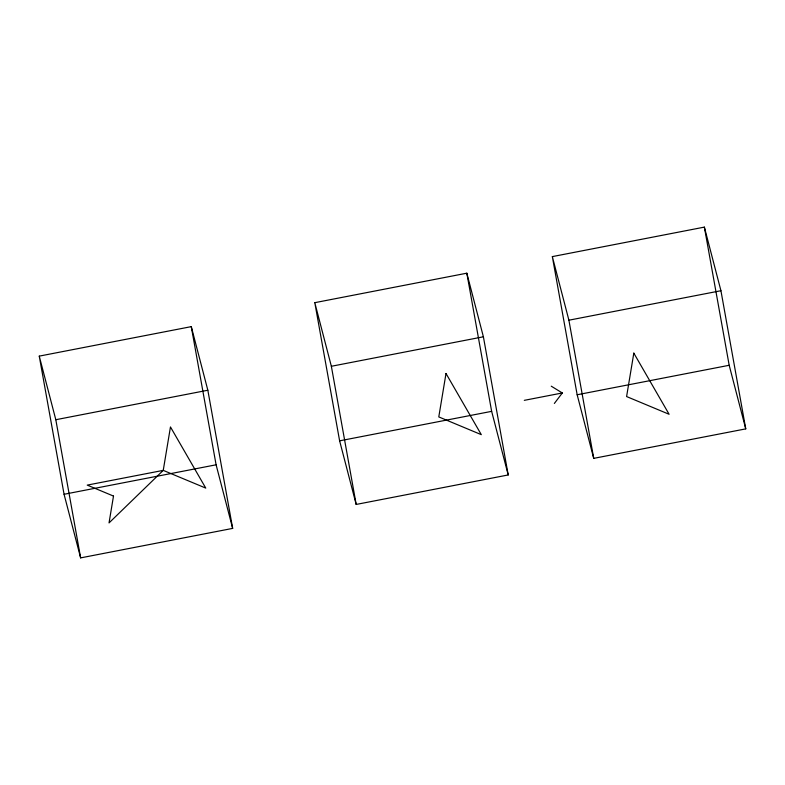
<?xml version="1.0" encoding="UTF-8"?>
<svg xmlns="http://www.w3.org/2000/svg" width="785" height="785" viewBox="0 0 785 785"><rect width="100%" height="100%" fill="white"/><g stroke="black" fill="none" stroke-linecap="round" stroke-linejoin="round"><path stroke-width="1.18" d="M554.357 403.451L562.315 392.971L551.256 386.181M39.25 356.125L191.275 326.638L207.839 390.233L232.664 528.393L80.639 557.88L64.066 494.285L39.25 356.125L55.813 419.72L80.639 557.88M314.795 302.676L466.82 273.19L483.393 336.794L508.209 474.954L356.184 504.441L339.62 440.836L314.795 302.676L331.358 366.281L356.184 504.441M552.336 256.607L704.361 227.12L720.934 290.715L745.75 428.875L593.725 458.361L577.161 394.767L552.336 256.607L568.899 320.201L593.725 458.361M55.813 419.72L207.839 390.233M331.358 366.281L483.393 336.794M568.899 320.201L720.934 290.715M524.302 400.34L562.315 392.971M64.066 494.285L216.101 464.798L232.664 528.393M339.62 440.836L491.645 411.35L508.209 474.954M577.161 394.767L729.187 365.28L745.75 428.875M704.361 227.12L729.187 365.28M466.82 273.19L491.645 411.35M191.275 326.638L216.101 464.798M113.501 496.071L109.037 522.908L163.241 470.372L170.463 426.952L205.758 488.093L163.241 470.372L87.233 485.11L113.501 496.071M446.008 373.503L438.786 416.923L481.303 434.654L446.008 373.503M633.819 353.132L626.597 396.553L669.105 414.274L633.819 353.132"/></g></svg>
